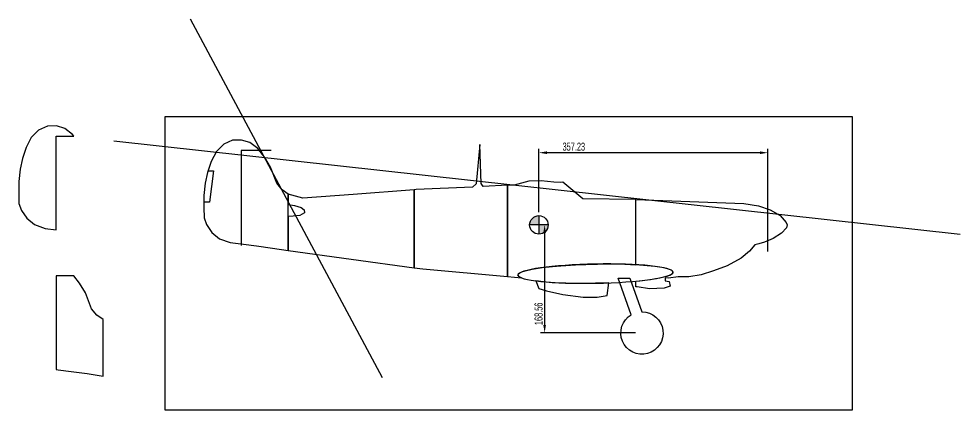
# Model space of a CAD drawing. Header units: centimetres. Extents: x -5325 to 32224, y -11540 to 14619.
# Drawn here: x 2713 to 4181, y 1595 to 2205 of the extents above; entities that cross this region are included whole.
import ezdxf

# ---------------------------------------------------------------- set-up
doc = ezdxf.new("R2010")
doc.units = ezdxf.units.CM
doc.header["$PDMODE"] = 3
doc.header["$PDSIZE"] = -5
doc.layers.get('0').update_dxf_attribs({"color": 10})
doc.styles.get("Standard").update_dxf_attribs({"font": 'ARIALN.TTF', "width": 0.67})
doc.dimstyles.new('ISO-25', dxfattribs={"dimscale": 5, "dimtxt": 2.5, "dimasz": 2.5, "dimexe": 1.25, "dimexo": 2, "dimtad": 1, "dimdsep": 46, "dimtxsty": 'Standard', "dimcen": 2.5, "dimadec": 0, "dimazin": 0, "dimtfac": 1, "dimtmove": 0, "dimatfit": 3, "dimfxl": 1, "dimarcsym": 0})
picture_1 = doc.add_image_def('image3.jpg', size_in_pixel=(800, 342))

# ---------------------------------------------------------------- blocks, each defined once
blk = doc.blocks.new('*D506')
at = {"color": 0, "lineweight": -2}
for p, q in [((3523.8, 1903.9), (3523.8, 2002.7)), ((3868.6, 1996.5), (3536.3, 1996.5)), ((3881.1, 1842.3), (3881.1, 2002.7))]:
    blk.add_line(p, q, dxfattribs=at)
at = {"color": 0}
for points in [[(3536.3, 1998.6), (3536.3, 1994.4), (3523.8, 1996.5)], [(3868.6, 1994.4), (3868.6, 1998.6), (3881.1, 1996.5)]]:
    blk.add_solid(points, dxfattribs=at)
at = {"layer": 'Defpoints', "color": 0}
for p in [(3523.8, 1996.5), (3523.8, 1893.9), (3881.1, 1832.3)]:
    blk.add_point(p, dxfattribs=at)
at = {"color": 0, "insert": (3578.3, 2005.9), "char_height": 12.5, "attachment_point": 5}
blk.add_mtext('357.23', dxfattribs=at)
blk = doc.blocks.new('*D507')
at = {"color": 0, "lineweight": -2}
for p, q in [((3528.3, 1883.9), (3526.5, 1883.9)), ((3532.8, 1871.4), (3532.8, 1727.9)), ((3674.6, 1715.4), (3526.5, 1715.4))]:
    blk.add_line(p, q, dxfattribs=at)
at = {"color": 0}
for points in [[(3534.8, 1871.4), (3530.7, 1871.4), (3532.8, 1883.9)], [(3530.7, 1727.9), (3534.8, 1727.9), (3532.8, 1715.4)]]:
    blk.add_solid(points, dxfattribs=at)
at = {"layer": 'Defpoints', "color": 0}
for p in [(3538.3, 1883.9), (3532.8, 1715.4), (3684.6, 1715.4)]:
    blk.add_point(p, dxfattribs=at)
at = {"color": 0, "insert": (3523.4, 1745.3), "char_height": 12.5, "attachment_point": 5, "rotation": 90}
blk.add_mtext('168.56', dxfattribs=at)

msp = doc.modelspace()

# ---------------------------------------------------------------- hatches: boundary and pattern name
h = msp.add_hatch(color=3)
h.set_gradient(color1=(255, 0, 0), one_color=1, name='INVSPHERICAL')
h.paths.add_polyline_path([(3523.839, 1883.943), (3523.839, 1898.394, 0.41421356), (3509.388, 1883.943)])
h.paths.add_polyline_path([(3523.839, 1869.492, 0.41421356), (3538.29, 1883.943), (3523.839, 1883.943)])

# ---------------------------------------------------------------- linework, layer by layer
at = {"color": 1}
msp.add_line((2979.887, 2205.244), (3279.455, 1646.013), dxfattribs=at)
at = {"color": 3}
msp.add_line((2860.932, 2014.847), (4180.807, 1869.466), dxfattribs=at)
for p, q in [((3523.839, 1898.394), (3523.839, 1869.492)), ((3538.29, 1883.943), (3509.388, 1883.943))]:
    msp.add_line(p, q)
at = {"color": 1}
for points in [[(2771.028, 1876.345), (2771.028, 2022.249), (2798.806, 2022.249), (2796.756, 2024.909), (2784.378, 2034.385), (2771.517, 2038.239), (2757.532, 2038.079), (2743.546, 2031.815), (2732.133, 2020.412), (2724.174, 2004.872), (2718.347, 1987.691), (2714.791, 1970.861), (2712.801, 1951.692), (2712.801, 1933.324), (2712.944, 1917.28), (2716.926, 1906.583), (2725.169, 1894.371), (2737.249, 1884.432), (2753.736, 1878.468)], [(3133.013, 1932.036), (3123.447, 1938.836), (3114.919, 1948.832), (3105.427, 1973.752), (3096.264, 1988.849), (3085.494, 2002.821), (3073.116, 2012.297), (3060.255, 2016.151), (3046.27, 2015.991), (3032.284, 2009.727), (3020.871, 1998.324), (3012.912, 1982.784), (3007.085, 1965.603), (3003.529, 1948.773), (3001.539, 1929.604), (3001.539, 1911.237), (3001.682, 1895.192), (3005.664, 1884.495), (3013.907, 1872.284), (3025.987, 1862.344), (3042.473, 1856.381), (3062.979, 1853.862), (3083.334, 1851.226), (3108.213, 1847.836), (3132.859, 1844.069)], [(2798.806, 1804.412), (2771.028, 1804.412), (2771.028, 1658.508), (2774.241, 1658.113), (2794.597, 1655.477), (2819.476, 1652.087), (2844.121, 1648.32), (2844.276, 1736.287), (2834.709, 1743.086), (2826.181, 1753.082), (2816.689, 1778.003), (2807.526, 1793.1)]]:
    msp.add_lwpolyline(points, close=True, dxfattribs=at)
for points in [[(3106.439, 2000.161), (3059.766, 2000.161), (3059.766, 1852.029)], [(3007.967, 1968.203), (3016.604, 1968.203), (3010.176, 1919.181), (3001.539, 1919.181)]]:
    msp.add_lwpolyline(points, dxfattribs=at)
at = {"color": 5}
for points in [[(3329.557, 1817.19), (3342.616, 1815.405), (3474.624, 1803.225), (3474.624, 1945.708), (3436.83, 1944.017), (3433.746, 1948.284), (3431.842, 2009.483), (3426.191, 1947.786), (3420.54, 1942.767), (3332.23, 1938.999), (3329.557, 1938.789)], [(3496.923, 1801.255), (3494.184, 1802.418), (3492.686, 1803.405), (3491.664, 1804.29), (3491.119, 1805.501), (3491.289, 1806.522), (3492.141, 1807.679), (3493.435, 1808.666), (3497.216, 1810.504), (3502.427, 1812.308), (3513.292, 1814.758), (3529.088, 1817.285), (3545.199, 1819.122), (3558.207, 1820.319), (3580.822, 1821.783), (3597.103, 1822.43), (3615.019, 1822.94), (3629.971, 1823.042), (3657.931, 1822.779), (3675.067, 1821.84), (3675.241, 1923.347), (3592.509, 1924.533), (3561.244, 1950.789), (3556.92, 1949.792), (3546.996, 1950.652), (3527.615, 1952.743), (3508.356, 1951.915), (3485.37, 1945.708), (3474.624, 1945.708), (3474.624, 1803.225)], [(3329.557, 1938.789), (3234.127, 1931.304), (3155.592, 1925.775), (3133.013, 1932.036), (3132.984, 1915.492), (3142.69, 1913.974), (3153.144, 1911.143), (3158.029, 1907.531), (3158.127, 1902.553), (3151.19, 1898.55), (3140.727, 1897.544), (3132.952, 1897.132), (3132.859, 1844.069), (3329.557, 1817.19)], [(3675.006, 1796.291), (3681.083, 1796.94), (3693.045, 1798.28), (3707.342, 1800.481), (3718.791, 1802.841), (3727.877, 1805.655), (3732.048, 1808.318), (3733.047, 1809.679), (3732.684, 1811.677), (3728.959, 1814.037), (3719.236, 1816.761), (3704.608, 1819.212), (3675.067, 1821.84), (3675.067, 1821.84), (3675.241, 1923.347), (3843.256, 1917.529), (3866.177, 1913.409), (3884.718, 1907.452), (3900.35, 1898.445), (3909.653, 1887.616), (3910.9, 1883.783), (3909.749, 1879.28), (3902.351, 1871.196), (3889.1, 1862.614), (3875.848, 1857.22), (3866.768, 1854.277), (3860.633, 1852.806), (3852.29, 1842.753), (3839.529, 1831.964), (3817.689, 1819.949), (3796.094, 1812.348), (3776.707, 1806.218), (3757.812, 1803.031), (3740.879, 1803.031), (3725.866, 1800.761), (3720.994, 1801.166), (3720.723, 1796.839), (3726.949, 1795.892), (3728.573, 1788.589), (3719.37, 1785.479), (3696.496, 1783.991), (3676.87, 1787.102), (3674.989, 1787.415)], [(3632.972, 1793.379), (3612.016, 1792.841), (3596.756, 1792.58), (3581.116, 1792.736), (3565.701, 1793.101), (3549.329, 1793.833), (3535.049, 1794.826), (3518.995, 1796.5), (3518.995, 1796.5), (3523.855, 1784.847), (3535.932, 1781.318), (3561.125, 1775.296), (3592.946, 1771.442), (3614.828, 1771.443), (3630.377, 1773.852)]]:
    msp.add_lwpolyline(points, close=True, dxfattribs=at)
at = {"color": 3}
msp.add_lwpolyline([(3647.543, 1800.765), (3665.793, 1800.765), (3684.518, 1748.417, -7.53457065), (3667.889, 1743.89)], format="xyb", close=True, dxfattribs=at)
msp.add_circle((3523.839, 1883.943), 14.451)
at = {"color": 5, "extrusion": (0, 0, -1)}
msp.add_ellipse((3612.106, 1807.921), major_axis=(-120.962, -2.238), ratio=0.12361292, dxfattribs=at)

# ---------------------------------------------------------------- dimensions: what is measured, and where the dimension line sits
at = {"color": 5}
for base, p1, p2, angle, picture, middle in [((3523.839, 1996.493), (3881.071, 1832.342), (3523.839, 1893.943), 180, '*D506', (3578.318, 1996.493)), ((3532.757, 1715.381), (3538.29, 1883.943), (3684.582, 1715.381), 270, '*D507', (3532.757, 1745.268))]:
    dim = msp.add_linear_dim(base=base, p1=p1, p2=p2, angle=angle, dimstyle='ISO-25', dxfattribs=at)
    dim.commit()
    dim.dimension.update_dxf_attribs({"geometry": picture, "text_midpoint": middle, "dimtype": 160})

# ---------------------------------------------------------------- pictures from other files: only their frames are drawn
image = msp.add_image(picture_1, insert=(2940.803, 1595.041), size_in_units=(1071.366, 458.009))
image.dxf.flags = 15

doc.saveas('drawing.dxf')
